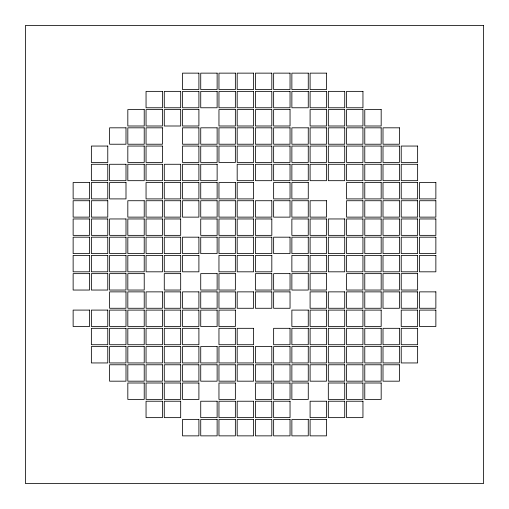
<?xml version="1.0" encoding="UTF-8"?>
<svg xmlns="http://www.w3.org/2000/svg" width="509" height="509" viewBox="0 0 509 509"><rect width="100%" height="100%" fill="white"/><g stroke="black" fill="none" stroke-linecap="round" stroke-linejoin="round"><path stroke-width="0.76" d="M483.55 25.45L25.45 25.45L25.45 483.55L483.55 483.55L483.55 25.45M198.904 73.137L182.502 73.137L182.502 89.546L198.904 89.546L198.904 73.137M217.133 73.137L200.731 73.137L200.731 89.546L217.133 89.546L217.133 73.137M235.362 73.137L218.959 73.137L218.959 89.546L235.362 89.546L235.362 73.137M253.59 73.137L237.181 73.137L237.181 89.546L253.59 89.546L253.59 73.137M271.819 73.137L255.41 73.137L255.41 89.546L271.819 89.546L271.819 73.137M290.041 73.137L273.638 73.137L273.638 89.546L290.041 89.546L290.041 73.137M308.269 73.137L291.867 73.137L291.867 89.546L308.269 89.546L308.269 73.137M326.498 73.137L310.096 73.137L310.096 89.546L326.498 89.546L326.498 73.137M162.454 91.365L146.051 91.365L146.051 107.774L162.454 107.774L162.454 91.365M180.682 91.365L164.273 91.365L164.273 107.774L180.682 107.774L180.682 91.365M198.904 91.365L182.502 91.365L182.502 107.774L198.904 107.774L198.904 91.365M217.133 91.365L200.731 91.365L200.731 107.774L217.133 107.774L217.133 91.365M235.362 91.365L218.959 91.365L218.959 107.774L235.362 107.774L235.362 91.365M253.59 91.365L237.181 91.365L237.181 107.774L253.59 107.774L253.59 91.365M271.819 91.365L255.41 91.365L255.41 107.774L271.819 107.774L271.819 91.365M290.041 91.365L273.638 91.365L273.638 107.774L290.041 107.774L290.041 91.365M308.269 91.365L291.867 91.365L291.867 107.774L308.269 107.774L308.269 91.365M326.498 91.365L310.096 91.365L310.096 107.774L326.498 107.774L326.498 91.365M344.727 91.365L328.318 91.365L328.318 107.774L344.727 107.774L344.727 91.365M362.949 91.365L346.546 91.365L346.546 107.774L362.949 107.774L362.949 91.365M144.225 109.594L127.823 109.594L127.823 125.997L144.225 125.997L144.225 109.594M162.454 109.594L146.051 109.594L146.051 125.997L162.454 125.997L162.454 109.594M180.682 109.594L164.273 109.594L164.273 125.997L180.682 125.997L180.682 109.594M198.904 109.594L182.502 109.594L182.502 125.997L198.904 125.997L198.904 109.594M235.362 109.594L218.959 109.594L218.959 125.997L235.362 125.997L235.362 109.594M253.59 109.594L237.181 109.594L237.181 125.997L253.59 125.997L253.59 109.594M271.819 109.594L255.41 109.594L255.41 125.997L271.819 125.997L271.819 109.594M290.041 109.594L273.638 109.594L273.638 125.997L290.041 125.997L290.041 109.594M326.498 109.594L310.096 109.594L310.096 125.997L326.498 125.997L326.498 109.594M344.727 109.594L328.318 109.594L328.318 125.997L344.727 125.997L344.727 109.594M362.949 109.594L346.546 109.594L346.546 125.997L362.949 125.997L362.949 109.594M381.177 109.594L364.775 109.594L364.775 125.997L381.177 125.997L381.177 109.594M125.997 127.823L109.594 127.823L109.594 144.225L125.997 144.225L125.997 127.823M144.225 127.823L127.823 127.823L127.823 144.225L144.225 144.225L144.225 127.823M162.454 127.823L146.051 127.823L146.051 144.225L162.454 144.225L162.454 127.823M198.904 127.823L182.502 127.823L182.502 144.225L198.904 144.225L198.904 127.823M217.133 127.823L200.731 127.823L200.731 144.225L217.133 144.225L217.133 127.823M235.362 127.823L218.959 127.823L218.959 144.225L235.362 144.225L235.362 127.823M253.59 127.823L237.181 127.823L237.181 144.225L253.59 144.225L253.59 127.823M271.819 127.823L255.41 127.823L255.41 144.225L271.819 144.225L271.819 127.823M290.041 127.823L273.638 127.823L273.638 144.225L290.041 144.225L290.041 127.823M308.269 127.823L291.867 127.823L291.867 144.225L308.269 144.225L308.269 127.823M326.498 127.823L310.096 127.823L310.096 144.225L326.498 144.225L326.498 127.823M344.727 127.823L328.318 127.823L328.318 144.225L344.727 144.225L344.727 127.823M362.949 127.823L346.546 127.823L346.546 144.225L362.949 144.225L362.949 127.823M381.177 127.823L364.775 127.823L364.775 144.225L381.177 144.225L381.177 127.823M399.406 127.823L383.003 127.823L383.003 144.225L399.406 144.225L399.406 127.823M107.774 146.051L91.365 146.051L91.365 162.454L107.774 162.454L107.774 146.051M144.225 146.051L127.823 146.051L127.823 162.454L144.225 162.454L144.225 146.051M162.454 146.051L146.051 146.051L146.051 162.454L162.454 162.454L162.454 146.051M198.904 146.051L182.502 146.051L182.502 162.454L198.904 162.454L198.904 146.051M217.133 146.051L200.731 146.051L200.731 162.454L217.133 162.454L217.133 146.051M235.362 146.051L218.959 146.051L218.959 162.454L235.362 162.454L235.362 146.051M253.59 146.051L237.181 146.051L237.181 162.454L253.59 162.454L253.59 146.051M271.819 146.051L255.41 146.051L255.41 162.454L271.819 162.454L271.819 146.051M290.041 146.051L273.638 146.051L273.638 162.454L290.041 162.454L290.041 146.051M308.269 146.051L291.867 146.051L291.867 162.454L308.269 162.454L308.269 146.051M326.498 146.051L310.096 146.051L310.096 162.454L326.498 162.454L326.498 146.051M344.727 146.051L328.318 146.051L328.318 162.454L344.727 162.454L344.727 146.051M362.949 146.051L346.546 146.051L346.546 162.454L362.949 162.454L362.949 146.051M381.177 146.051L364.775 146.051L364.775 162.454L381.177 162.454L381.177 146.051M399.406 146.051L383.003 146.051L383.003 162.454L399.406 162.454L399.406 146.051M417.634 146.051L401.226 146.051L401.226 162.454L417.634 162.454L417.634 146.051M107.774 164.273L91.365 164.273L91.365 180.682L107.774 180.682L107.774 164.273M125.997 164.273L109.594 164.273L109.594 180.682L125.997 180.682L125.997 164.273M144.225 164.273L127.823 164.273L127.823 180.682L144.225 180.682L144.225 164.273M162.454 164.273L146.051 164.273L146.051 180.682L162.454 180.682L162.454 164.273M180.682 164.273L164.273 164.273L164.273 180.682L180.682 180.682L180.682 164.273M198.904 164.273L182.502 164.273L182.502 180.682L198.904 180.682L198.904 164.273M217.133 164.273L200.731 164.273L200.731 180.682L217.133 180.682L217.133 164.273M253.59 164.273L237.181 164.273L237.181 180.682L253.59 180.682L253.59 164.273M271.819 164.273L255.41 164.273L255.41 180.682L271.819 180.682L271.819 164.273M290.041 164.273L273.638 164.273L273.638 180.682L290.041 180.682L290.041 164.273M308.269 164.273L291.867 164.273L291.867 180.682L308.269 180.682L308.269 164.273M326.498 164.273L310.096 164.273L310.096 180.682L326.498 180.682L326.498 164.273M344.727 164.273L328.318 164.273L328.318 180.682L344.727 180.682L344.727 164.273M362.949 164.273L346.546 164.273L346.546 180.682L362.949 180.682L362.949 164.273M381.177 164.273L364.775 164.273L364.775 180.682L381.177 180.682L381.177 164.273M399.406 164.273L383.003 164.273L383.003 180.682L399.406 180.682L399.406 164.273M417.634 164.273L401.226 164.273L401.226 180.682L417.634 180.682L417.634 164.273M89.546 182.502L73.137 182.502L73.137 198.904L89.546 198.904L89.546 182.502M107.774 182.502L91.365 182.502L91.365 198.904L107.774 198.904L107.774 182.502M125.997 182.502L109.594 182.502L109.594 198.904L125.997 198.904L125.997 182.502M162.454 182.502L146.051 182.502L146.051 198.904L162.454 198.904L162.454 182.502M180.682 182.502L164.273 182.502L164.273 198.904L180.682 198.904L180.682 182.502M198.904 182.502L182.502 182.502L182.502 198.904L198.904 198.904L198.904 182.502M217.133 182.502L200.731 182.502L200.731 198.904L217.133 198.904L217.133 182.502M235.362 182.502L218.959 182.502L218.959 198.904L235.362 198.904L235.362 182.502M253.59 182.502L237.181 182.502L237.181 198.904L253.59 198.904L253.59 182.502M290.041 182.502L273.638 182.502L273.638 198.904L290.041 198.904L290.041 182.502M308.269 182.502L291.867 182.502L291.867 198.904L308.269 198.904L308.269 182.502M362.949 182.502L346.546 182.502L346.546 198.904L362.949 198.904L362.949 182.502M381.177 182.502L364.775 182.502L364.775 198.904L381.177 198.904L381.177 182.502M399.406 182.502L383.003 182.502L383.003 198.904L399.406 198.904L399.406 182.502M417.634 182.502L401.226 182.502L401.226 198.904L417.634 198.904L417.634 182.502M435.863 182.502L419.454 182.502L419.454 198.904L435.863 198.904L435.863 182.502M89.546 200.731L73.137 200.731L73.137 217.133L89.546 217.133L89.546 200.731M107.774 200.731L91.365 200.731L91.365 217.133L107.774 217.133L107.774 200.731M144.225 200.731L127.823 200.731L127.823 217.133L144.225 217.133L144.225 200.731M162.454 200.731L146.051 200.731L146.051 217.133L162.454 217.133L162.454 200.731M180.682 200.731L164.273 200.731L164.273 217.133L180.682 217.133L180.682 200.731M198.904 200.731L182.502 200.731L182.502 217.133L198.904 217.133L198.904 200.731M217.133 200.731L200.731 200.731L200.731 217.133L217.133 217.133L217.133 200.731M235.362 200.731L218.959 200.731L218.959 217.133L235.362 217.133L235.362 200.731M253.59 200.731L237.181 200.731L237.181 217.133L253.59 217.133L253.59 200.731M271.819 200.731L255.41 200.731L255.41 217.133L271.819 217.133L271.819 200.731M290.041 200.731L273.638 200.731L273.638 217.133L290.041 217.133L290.041 200.731M308.269 200.731L291.867 200.731L291.867 217.133L308.269 217.133L308.269 200.731M326.498 200.731L310.096 200.731L310.096 217.133L326.498 217.133L326.498 200.731M362.949 200.731L346.546 200.731L346.546 217.133L362.949 217.133L362.949 200.731M381.177 200.731L364.775 200.731L364.775 217.133L381.177 217.133L381.177 200.731M399.406 200.731L383.003 200.731L383.003 217.133L399.406 217.133L399.406 200.731M417.634 200.731L401.226 200.731L401.226 217.133L417.634 217.133L417.634 200.731M435.863 200.731L419.454 200.731L419.454 217.133L435.863 217.133L435.863 200.731M89.546 218.959L73.137 218.959L73.137 235.362L89.546 235.362L89.546 218.959M107.774 218.959L91.365 218.959L91.365 235.362L107.774 235.362L107.774 218.959M125.997 218.959L109.594 218.959L109.594 235.362L125.997 235.362L125.997 218.959M144.225 218.959L127.823 218.959L127.823 235.362L144.225 235.362L144.225 218.959M162.454 218.959L146.051 218.959L146.051 235.362L162.454 235.362L162.454 218.959M180.682 218.959L164.273 218.959L164.273 235.362L180.682 235.362L180.682 218.959M217.133 218.959L200.731 218.959L200.731 235.362L217.133 235.362L217.133 218.959M235.362 218.959L218.959 218.959L218.959 235.362L235.362 235.362L235.362 218.959M253.59 218.959L237.181 218.959L237.181 235.362L253.59 235.362L253.59 218.959M271.819 218.959L255.41 218.959L255.41 235.362L271.819 235.362L271.819 218.959M308.269 218.959L291.867 218.959L291.867 235.362L308.269 235.362L308.269 218.959M326.498 218.959L310.096 218.959L310.096 235.362L326.498 235.362L326.498 218.959M344.727 218.959L328.318 218.959L328.318 235.362L344.727 235.362L344.727 218.959M362.949 218.959L346.546 218.959L346.546 235.362L362.949 235.362L362.949 218.959M381.177 218.959L364.775 218.959L364.775 235.362L381.177 235.362L381.177 218.959M399.406 218.959L383.003 218.959L383.003 235.362L399.406 235.362L399.406 218.959M417.634 218.959L401.226 218.959L401.226 235.362L417.634 235.362L417.634 218.959M435.863 218.959L419.454 218.959L419.454 235.362L435.863 235.362L435.863 218.959M89.546 237.181L73.137 237.181L73.137 253.59L89.546 253.59L89.546 237.181M107.774 237.181L91.365 237.181L91.365 253.59L107.774 253.59L107.774 237.181M125.997 237.181L109.594 237.181L109.594 253.59L125.997 253.59L125.997 237.181M144.225 237.181L127.823 237.181L127.823 253.59L144.225 253.59L144.225 237.181M162.454 237.181L146.051 237.181L146.051 253.59L162.454 253.59L162.454 237.181M180.682 237.181L164.273 237.181L164.273 253.59L180.682 253.59L180.682 237.181M198.904 237.181L182.502 237.181L182.502 253.59L198.904 253.59L198.904 237.181M217.133 237.181L200.731 237.181L200.731 253.59L217.133 253.59L217.133 237.181M235.362 237.181L218.959 237.181L218.959 253.59L235.362 253.59L235.362 237.181M253.59 237.181L237.181 237.181L237.181 253.59L253.59 253.59L253.59 237.181M271.819 237.181L255.41 237.181L255.41 253.59L271.819 253.59L271.819 237.181M290.041 237.181L273.638 237.181L273.638 253.59L290.041 253.59L290.041 237.181M308.269 237.181L291.867 237.181L291.867 253.59L308.269 253.59L308.269 237.181M326.498 237.181L310.096 237.181L310.096 253.59L326.498 253.59L326.498 237.181M344.727 237.181L328.318 237.181L328.318 253.59L344.727 253.59L344.727 237.181M362.949 237.181L346.546 237.181L346.546 253.59L362.949 253.59L362.949 237.181M381.177 237.181L364.775 237.181L364.775 253.59L381.177 253.59L381.177 237.181M399.406 237.181L383.003 237.181L383.003 253.59L399.406 253.59L399.406 237.181M417.634 237.181L401.226 237.181L401.226 253.59L417.634 253.59L417.634 237.181M435.863 237.181L419.454 237.181L419.454 253.59L435.863 253.59L435.863 237.181M89.546 255.41L73.137 255.41L73.137 271.819L89.546 271.819L89.546 255.41M107.774 255.41L91.365 255.41L91.365 271.819L107.774 271.819L107.774 255.41M125.997 255.41L109.594 255.41L109.594 271.819L125.997 271.819L125.997 255.41M144.225 255.41L127.823 255.41L127.823 271.819L144.225 271.819L144.225 255.41M162.454 255.41L146.051 255.41L146.051 271.819L162.454 271.819L162.454 255.41M180.682 255.41L164.273 255.41L164.273 271.819L180.682 271.819L180.682 255.41M198.904 255.41L182.502 255.41L182.502 271.819L198.904 271.819L198.904 255.41M235.362 255.41L218.959 255.41L218.959 271.819L235.362 271.819L235.362 255.41M253.59 255.41L237.181 255.41L237.181 271.819L253.59 271.819L253.59 255.41M271.819 255.41L255.41 255.41L255.41 271.819L271.819 271.819L271.819 255.41M308.269 255.41L291.867 255.41L291.867 271.819L308.269 271.819L308.269 255.41M326.498 255.41L310.096 255.41L310.096 271.819L326.498 271.819L326.498 255.41M344.727 255.41L328.318 255.41L328.318 271.819L344.727 271.819L344.727 255.41M362.949 255.41L346.546 255.41L346.546 271.819L362.949 271.819L362.949 255.41M381.177 255.41L364.775 255.41L364.775 271.819L381.177 271.819L381.177 255.41M399.406 255.41L383.003 255.41L383.003 271.819L399.406 271.819L399.406 255.41M417.634 255.41L401.226 255.41L401.226 271.819L417.634 271.819L417.634 255.41M435.863 255.41L419.454 255.41L419.454 271.819L435.863 271.819L435.863 255.41M89.546 273.638L73.137 273.638L73.137 290.041L89.546 290.041L89.546 273.638M107.774 273.638L91.365 273.638L91.365 290.041L107.774 290.041L107.774 273.638M125.997 273.638L109.594 273.638L109.594 290.041L125.997 290.041L125.997 273.638M144.225 273.638L127.823 273.638L127.823 290.041L144.225 290.041L144.225 273.638M180.682 273.638L164.273 273.638L164.273 290.041L180.682 290.041L180.682 273.638M217.133 273.638L200.731 273.638L200.731 290.041L217.133 290.041L217.133 273.638M235.362 273.638L218.959 273.638L218.959 290.041L235.362 290.041L235.362 273.638M271.819 273.638L255.41 273.638L255.41 290.041L271.819 290.041L271.819 273.638M290.041 273.638L273.638 273.638L273.638 290.041L290.041 290.041L290.041 273.638M308.269 273.638L291.867 273.638L291.867 290.041L308.269 290.041L308.269 273.638M326.498 273.638L310.096 273.638L310.096 290.041L326.498 290.041L326.498 273.638M362.949 273.638L346.546 273.638L346.546 290.041L362.949 290.041L362.949 273.638M381.177 273.638L364.775 273.638L364.775 290.041L381.177 290.041L381.177 273.638M399.406 273.638L383.003 273.638L383.003 290.041L399.406 290.041L399.406 273.638M417.634 273.638L401.226 273.638L401.226 290.041L417.634 290.041L417.634 273.638M125.997 291.867L109.594 291.867L109.594 308.269L125.997 308.269L125.997 291.867M144.225 291.867L127.823 291.867L127.823 308.269L144.225 308.269L144.225 291.867M162.454 291.867L146.051 291.867L146.051 308.269L162.454 308.269L162.454 291.867M180.682 291.867L164.273 291.867L164.273 308.269L180.682 308.269L180.682 291.867M198.904 291.867L182.502 291.867L182.502 308.269L198.904 308.269L198.904 291.867M217.133 291.867L200.731 291.867L200.731 308.269L217.133 308.269L217.133 291.867M235.362 291.867L218.959 291.867L218.959 308.269L235.362 308.269L235.362 291.867M253.59 291.867L237.181 291.867L237.181 308.269L253.59 308.269L253.59 291.867M271.819 291.867L255.41 291.867L255.41 308.269L271.819 308.269L271.819 291.867M290.041 291.867L273.638 291.867L273.638 308.269L290.041 308.269L290.041 291.867M326.498 291.867L310.096 291.867L310.096 308.269L326.498 308.269L326.498 291.867M344.727 291.867L328.318 291.867L328.318 308.269L344.727 308.269L344.727 291.867M362.949 291.867L346.546 291.867L346.546 308.269L362.949 308.269L362.949 291.867M381.177 291.867L364.775 291.867L364.775 308.269L381.177 308.269L381.177 291.867M399.406 291.867L383.003 291.867L383.003 308.269L399.406 308.269L399.406 291.867M417.634 291.867L401.226 291.867L401.226 308.269L417.634 308.269L417.634 291.867M435.863 291.867L419.454 291.867L419.454 308.269L435.863 308.269L435.863 291.867M89.546 310.096L73.137 310.096L73.137 326.498L89.546 326.498L89.546 310.096M107.774 310.096L91.365 310.096L91.365 326.498L107.774 326.498L107.774 310.096M125.997 310.096L109.594 310.096L109.594 326.498L125.997 326.498L125.997 310.096M144.225 310.096L127.823 310.096L127.823 326.498L144.225 326.498L144.225 310.096M162.454 310.096L146.051 310.096L146.051 326.498L162.454 326.498L162.454 310.096M180.682 310.096L164.273 310.096L164.273 326.498L180.682 326.498L180.682 310.096M198.904 310.096L182.502 310.096L182.502 326.498L198.904 326.498L198.904 310.096M217.133 310.096L200.731 310.096L200.731 326.498L217.133 326.498L217.133 310.096M235.362 310.096L218.959 310.096L218.959 326.498L235.362 326.498L235.362 310.096M308.269 310.096L291.867 310.096L291.867 326.498L308.269 326.498L308.269 310.096M326.498 310.096L310.096 310.096L310.096 326.498L326.498 326.498L326.498 310.096M344.727 310.096L328.318 310.096L328.318 326.498L344.727 326.498L344.727 310.096M362.949 310.096L346.546 310.096L346.546 326.498L362.949 326.498L362.949 310.096M381.177 310.096L364.775 310.096L364.775 326.498L381.177 326.498L381.177 310.096M417.634 310.096L401.226 310.096L401.226 326.498L417.634 326.498L417.634 310.096M435.863 310.096L419.454 310.096L419.454 326.498L435.863 326.498L435.863 310.096M107.774 328.318L91.365 328.318L91.365 344.727L107.774 344.727L107.774 328.318M125.997 328.318L109.594 328.318L109.594 344.727L125.997 344.727L125.997 328.318M144.225 328.318L127.823 328.318L127.823 344.727L144.225 344.727L144.225 328.318M162.454 328.318L146.051 328.318L146.051 344.727L162.454 344.727L162.454 328.318M180.682 328.318L164.273 328.318L164.273 344.727L180.682 344.727L180.682 328.318M198.904 328.318L182.502 328.318L182.502 344.727L198.904 344.727L198.904 328.318M235.362 328.318L218.959 328.318L218.959 344.727L235.362 344.727L235.362 328.318M253.59 328.318L237.181 328.318L237.181 344.727L253.59 344.727L253.59 328.318M290.041 328.318L273.638 328.318L273.638 344.727L290.041 344.727L290.041 328.318M308.269 328.318L291.867 328.318L291.867 344.727L308.269 344.727L308.269 328.318M326.498 328.318L310.096 328.318L310.096 344.727L326.498 344.727L326.498 328.318M344.727 328.318L328.318 328.318L328.318 344.727L344.727 344.727L344.727 328.318M362.949 328.318L346.546 328.318L346.546 344.727L362.949 344.727L362.949 328.318M381.177 328.318L364.775 328.318L364.775 344.727L381.177 344.727L381.177 328.318M399.406 328.318L383.003 328.318L383.003 344.727L399.406 344.727L399.406 328.318M417.634 328.318L401.226 328.318L401.226 344.727L417.634 344.727L417.634 328.318M107.774 346.546L91.365 346.546L91.365 362.949L107.774 362.949L107.774 346.546M125.997 346.546L109.594 346.546L109.594 362.949L125.997 362.949L125.997 346.546M144.225 346.546L127.823 346.546L127.823 362.949L144.225 362.949L144.225 346.546M162.454 346.546L146.051 346.546L146.051 362.949L162.454 362.949L162.454 346.546M180.682 346.546L164.273 346.546L164.273 362.949L180.682 362.949L180.682 346.546M198.904 346.546L182.502 346.546L182.502 362.949L198.904 362.949L198.904 346.546M217.133 346.546L200.731 346.546L200.731 362.949L217.133 362.949L217.133 346.546M235.362 346.546L218.959 346.546L218.959 362.949L235.362 362.949L235.362 346.546M253.59 346.546L237.181 346.546L237.181 362.949L253.59 362.949L253.59 346.546M271.819 346.546L255.41 346.546L255.41 362.949L271.819 362.949L271.819 346.546M290.041 346.546L273.638 346.546L273.638 362.949L290.041 362.949L290.041 346.546M308.269 346.546L291.867 346.546L291.867 362.949L308.269 362.949L308.269 346.546M326.498 346.546L310.096 346.546L310.096 362.949L326.498 362.949L326.498 346.546M344.727 346.546L328.318 346.546L328.318 362.949L344.727 362.949L344.727 346.546M362.949 346.546L346.546 346.546L346.546 362.949L362.949 362.949L362.949 346.546M381.177 346.546L364.775 346.546L364.775 362.949L381.177 362.949L381.177 346.546M399.406 346.546L383.003 346.546L383.003 362.949L399.406 362.949L399.406 346.546M417.634 346.546L401.226 346.546L401.226 362.949L417.634 362.949L417.634 346.546M125.997 364.775L109.594 364.775L109.594 381.177L125.997 381.177L125.997 364.775M144.225 364.775L127.823 364.775L127.823 381.177L144.225 381.177L144.225 364.775M162.454 364.775L146.051 364.775L146.051 381.177L162.454 381.177L162.454 364.775M180.682 364.775L164.273 364.775L164.273 381.177L180.682 381.177L180.682 364.775M198.904 364.775L182.502 364.775L182.502 381.177L198.904 381.177L198.904 364.775M217.133 364.775L200.731 364.775L200.731 381.177L217.133 381.177L217.133 364.775M235.362 364.775L218.959 364.775L218.959 381.177L235.362 381.177L235.362 364.775M253.59 364.775L237.181 364.775L237.181 381.177L253.59 381.177L253.59 364.775M271.819 364.775L255.41 364.775L255.41 381.177L271.819 381.177L271.819 364.775M290.041 364.775L273.638 364.775L273.638 381.177L290.041 381.177L290.041 364.775M308.269 364.775L291.867 364.775L291.867 381.177L308.269 381.177L308.269 364.775M326.498 364.775L310.096 364.775L310.096 381.177L326.498 381.177L326.498 364.775M344.727 364.775L328.318 364.775L328.318 381.177L344.727 381.177L344.727 364.775M362.949 364.775L346.546 364.775L346.546 381.177L362.949 381.177L362.949 364.775M381.177 364.775L364.775 364.775L364.775 381.177L381.177 381.177L381.177 364.775M399.406 364.775L383.003 364.775L383.003 381.177L399.406 381.177L399.406 364.775M144.225 383.003L127.823 383.003L127.823 399.406L144.225 399.406L144.225 383.003M162.454 383.003L146.051 383.003L146.051 399.406L162.454 399.406L162.454 383.003M180.682 383.003L164.273 383.003L164.273 399.406L180.682 399.406L180.682 383.003M198.904 383.003L182.502 383.003L182.502 399.406L198.904 399.406L198.904 383.003M235.362 383.003L218.959 383.003L218.959 399.406L235.362 399.406L235.362 383.003M271.819 383.003L255.41 383.003L255.41 399.406L271.819 399.406L271.819 383.003M290.041 383.003L273.638 383.003L273.638 399.406L290.041 399.406L290.041 383.003M308.269 383.003L291.867 383.003L291.867 399.406L308.269 399.406L308.269 383.003M344.727 383.003L328.318 383.003L328.318 399.406L344.727 399.406L344.727 383.003M362.949 383.003L346.546 383.003L346.546 399.406L362.949 399.406L362.949 383.003M381.177 383.003L364.775 383.003L364.775 399.406L381.177 399.406L381.177 383.003M162.454 401.226L146.051 401.226L146.051 417.634L162.454 417.634L162.454 401.226M180.682 401.226L164.273 401.226L164.273 417.634L180.682 417.634L180.682 401.226M217.133 401.226L200.731 401.226L200.731 417.634L217.133 417.634L217.133 401.226M235.362 401.226L218.959 401.226L218.959 417.634L235.362 417.634L235.362 401.226M253.59 401.226L237.181 401.226L237.181 417.634L253.59 417.634L253.59 401.226M271.819 401.226L255.41 401.226L255.41 417.634L271.819 417.634L271.819 401.226M290.041 401.226L273.638 401.226L273.638 417.634L290.041 417.634L290.041 401.226M326.498 401.226L310.096 401.226L310.096 417.634L326.498 417.634L326.498 401.226M344.727 401.226L328.318 401.226L328.318 417.634L344.727 417.634L344.727 401.226M362.949 401.226L346.546 401.226L346.546 417.634L362.949 417.634L362.949 401.226M198.904 419.454L182.502 419.454L182.502 435.863L198.904 435.863L198.904 419.454M217.133 419.454L200.731 419.454L200.731 435.863L217.133 435.863L217.133 419.454M235.362 419.454L218.959 419.454L218.959 435.863L235.362 435.863L235.362 419.454M253.59 419.454L237.181 419.454L237.181 435.863L253.59 435.863L253.59 419.454M271.819 419.454L255.41 419.454L255.41 435.863L271.819 435.863L271.819 419.454M290.041 419.454L273.638 419.454L273.638 435.863L290.041 435.863L290.041 419.454M308.269 419.454L291.867 419.454L291.867 435.863L308.269 435.863L308.269 419.454M326.498 419.454L310.096 419.454L310.096 435.863L326.498 435.863L326.498 419.454"/></g></svg>
